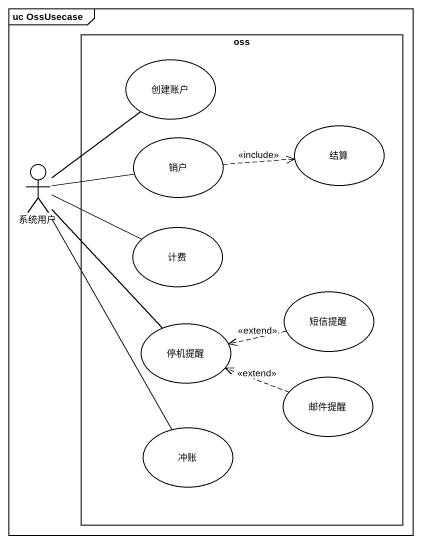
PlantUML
@startuml
mainframe uc OssUsecase
rectangle oss {
  usecase 创建账户
  usecase 结算
  usecase 销户
  usecase 计费
  usecase 短信提醒
  usecase 停机提醒
  usecase 邮件提醒
  usecase 冲账
}
actor 系统用户
系统用户 -up- 创建账户
系统用户 -right- 销户
系统用户 -right- 计费
系统用户 -- 停机提醒
系统用户 -- 冲账
销户 .right.> 结算 : <<include>>
短信提醒 .left.> 停机提醒 : <<extend>>
邮件提醒 .left.> 停机提醒 : <<extend>>
@enduml
